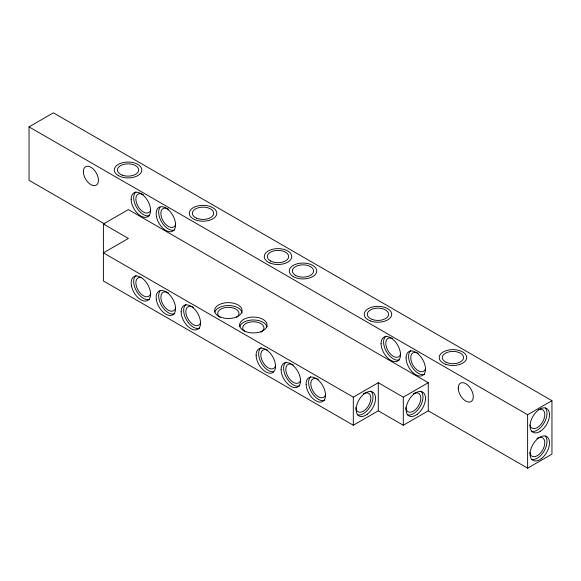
<?xml version="1.0" encoding="UTF-8"?>
<svg xmlns="http://www.w3.org/2000/svg" width="581" height="581" viewBox="0 0 581 581"><rect width="100%" height="100%" fill="white"/><g stroke="black" fill="none" stroke-linecap="round" stroke-linejoin="round"><path stroke-width="0.87" d="M104.921 224.128L29.05 180.321L29.05 126.883L53.379 112.83L551.95 400.679L551.95 454.117L527.621 468.17L428.277 410.818L403.287 425.241L378.296 410.818L353.306 425.241L103.396 280.957L103.396 252.866L128.386 238.435L103.396 224.005L103.396 252.103M103.396 224.005L128.386 209.574L428.277 382.719L428.277 410.818M103.396 252.866L353.306 397.15L378.296 382.719L403.287 397.15L428.277 382.719M29.05 126.883L527.621 414.725L551.95 400.679M527.621 414.725L527.621 468.17M403.287 397.15L403.287 425.241M378.296 382.719L378.296 410.818M353.306 397.15L353.306 425.241M538.347 409.707A10.64 6.144 -60 0 1 544.796 414.812A10.64 6.144 -60 0 1 537.948 427.195A10.64 6.144 -60 0 1 529.908 424.958M538.848 437.616A10.64 6.144 -60 0 1 544.767 443.514A10.64 6.144 -60 0 1 537.44 455.613A10.64 6.144 -60 0 1 529.821 452.526M536.888 438.568A10.64 6.144 -60 0 1 538.202 437.863M545.305 407.964A13.748 7.938 -60 0 1 544.063 423.041A13.748 7.938 -60 0 1 531.6 431.313M545.305 436.062A13.748 7.938 -60 0 1 544.063 451.139A13.748 7.938 -60 0 1 531.6 459.411M363.292 393.845A10.64 6.144 -60 0 1 370.816 397.941A10.64 6.144 -60 0 1 363.728 410.956A10.64 6.144 -60 0 1 355.797 407.615M370.838 391.1A13.748 7.938 -60 0 1 370.351 406.177A13.748 7.938 -60 0 1 357.591 414.914M150.726 293.282A10.64 6.144 60 0 1 138.271 290.515A10.64 6.144 60 0 1 141.176 277.522M175.651 307.981A10.64 6.144 60 0 1 167.074 309.339A10.64 6.144 60 0 1 160.886 296.448A10.64 6.144 60 0 1 168.381 292.846M200.641 322.411A10.64 6.144 60 0 1 192.064 323.77A10.64 6.144 60 0 1 185.876 310.879A10.64 6.144 60 0 1 193.371 307.276M199.624 328.171A13.748 7.938 60 0 1 186.501 319.928A13.748 7.938 60 0 1 185.927 304.451M174.634 313.74A13.748 7.938 60 0 1 161.816 306.02A13.748 7.938 60 0 1 160.421 290.5M149.491 299.368A13.748 7.938 60 0 1 136.375 290.827A13.748 7.938 60 0 1 136.077 275.488M275.619 365.696A10.64 6.144 60 0 1 267.253 367.214A10.64 6.144 60 0 1 260.825 354.65A10.64 6.144 60 0 1 267.696 350.212M300.609 380.119A10.64 6.144 60 0 1 292.032 381.477A10.64 6.144 60 0 1 285.837 368.594A10.64 6.144 60 0 1 293.34 364.984M325.6 394.55A10.64 6.144 60 0 1 317.023 395.908A10.64 6.144 60 0 1 310.835 383.017A10.64 6.144 60 0 1 318.33 379.415M324.837 400.2A13.748 7.938 60 0 1 311.699 392.487A13.748 7.938 60 0 1 310.668 376.771M299.585 385.878A13.748 7.938 60 0 1 286.462 377.643A13.748 7.938 60 0 1 285.896 362.159M273.578 371.731A13.748 7.938 60 0 1 260.905 362.181A13.748 7.938 60 0 1 261.174 347.532M220.199 317.422A10.64 6.144 0 0 1 221.049 309.005A10.64 6.144 0 0 1 235.654 309.005A10.64 6.144 0 0 1 236.503 317.422M244.18 331.025A10.64 6.144 0 0 1 247.15 322.905A10.64 6.144 0 0 1 261.428 323.907A10.64 6.144 0 0 1 260.942 332.201M239.757 326.696A13.748 7.938 0 0 1 253.643 319.964A13.748 7.938 0 0 1 267.006 327.038M214.817 312.084A13.748 7.938 0 0 1 228.972 305.548A13.748 7.938 0 0 1 242.045 312.789M413.273 393.845A10.64 6.144 -60 0 1 420.797 397.941A10.64 6.144 -60 0 1 413.716 410.956A10.64 6.144 -60 0 1 405.778 407.615M420.847 391.122A13.748 7.938 -60 0 1 420.31 406.221A13.748 7.938 -60 0 1 407.542 414.907M150.661 209.806A10.64 6.144 60 0 1 142.084 211.164A10.64 6.144 60 0 1 135.896 198.274A10.64 6.144 60 0 1 143.391 194.671M149.644 215.566A13.748 7.938 60 0 1 136.52 207.33A13.748 7.938 60 0 1 135.947 191.846M175.651 224.23A10.64 6.144 60 0 1 167.074 225.588A10.64 6.144 60 0 1 160.886 212.704A10.64 6.144 60 0 1 168.381 209.095M174.445 230.061A13.748 7.938 60 0 1 161.954 222.494A13.748 7.938 60 0 1 160.087 207.148M425.561 368.521A10.64 6.144 60 0 1 416.984 369.872A10.64 6.144 60 0 1 410.796 356.988A10.64 6.144 60 0 1 418.291 353.379M424.544 374.28A13.748 7.938 60 0 1 411.421 366.037A13.748 7.938 60 0 1 410.847 350.554M400.57 354.09A10.64 6.144 60 0 1 392.211 355.608A10.64 6.144 60 0 1 385.777 343.044A10.64 6.144 60 0 1 392.647 338.607M399.554 359.85A13.748 7.938 60 0 1 386.43 351.614A13.748 7.938 60 0 1 385.857 336.13M293.369 276.658A13.748 7.938 0 0 0 316.311 272.976A13.748 7.938 0 0 0 299.309 263.346A13.748 7.938 0 0 0 293.369 276.658M269.911 262.982A13.748 7.938 0 0 0 291.677 257.405A13.748 7.938 0 0 0 272.424 249.314A13.748 7.938 0 0 0 269.911 262.982M194.359 219.436A13.748 7.938 0 0 0 216.604 214.534A13.748 7.938 0 0 0 198.128 205.863A13.748 7.938 0 0 0 194.359 219.436M118.335 175.607A13.748 7.938 0 0 0 141.336 172.049A13.748 7.938 0 0 0 124.501 162.324A13.748 7.938 0 0 0 118.335 175.607M370.547 320.959A13.748 7.938 0 0 0 391.703 314.648A13.748 7.938 0 0 0 371.658 307.226A13.748 7.938 0 0 0 370.547 320.959M445.482 364.229A13.748 7.938 0 0 0 466.674 357.961A13.748 7.938 0 0 0 446.673 350.503A13.748 7.938 0 0 0 445.482 364.229M540.519 431.146A13.748 7.938 -60 0 0 547.81 409.409A13.748 7.938 -60 0 0 531.027 420.564A13.748 7.938 -60 0 0 540.519 431.146M541.354 458.641A13.748 7.938 -60 0 0 547.309 437.021A13.748 7.938 -60 0 0 530.693 449.752A13.748 7.938 -60 0 0 541.354 458.641M295.468 275.336A10.64 6.144 0 0 0 313.275 272.583A10.64 6.144 0 0 0 300.239 265.059A10.64 6.144 0 0 0 295.468 275.336M270.593 260.978A10.64 6.144 0 0 0 288.329 258.066A10.64 6.144 0 0 0 275.096 250.658A10.64 6.144 0 0 0 270.593 260.978M196.69 218.216A10.64 6.144 0 0 0 213.605 213.982A10.64 6.144 0 0 0 198.796 207.642A10.64 6.144 0 0 0 196.69 218.216M122.409 175.201A10.64 6.144 0 0 0 138.692 170.211A10.64 6.144 0 0 0 123.07 164.568A10.64 6.144 0 0 0 122.409 175.201M372.646 319.601A10.64 6.144 0 0 0 388.609 314.277A10.64 6.144 0 0 0 372.646 308.954A10.64 6.144 0 0 0 372.646 319.601M446.208 362.319A10.64 6.144 0 0 0 463.449 358.557A10.64 6.144 0 0 0 449.178 351.817A10.64 6.144 0 0 0 446.208 362.319M131.161 199.196A13.748 7.938 60 0 0 145.744 217.33A13.748 7.938 60 0 0 145.744 197.896A13.748 7.938 60 0 0 131.161 199.196M83.373 171.606A10.64 6.144 60 0 0 94.667 185.651A10.64 6.144 60 0 0 94.667 170.596A10.64 6.144 60 0 0 83.373 171.606M156.427 216.415A13.748 7.938 60 0 0 172.579 231.238A13.748 7.938 60 0 0 168.621 210.053A13.748 7.938 60 0 0 156.427 216.415M458.242 388.035A10.64 6.144 60 0 0 469.528 402.074A10.64 6.144 60 0 0 469.528 387.026A10.64 6.144 60 0 0 458.242 388.035M406.061 357.911A13.748 7.938 60 0 0 420.644 376.045A13.748 7.938 60 0 0 420.644 356.603A13.748 7.938 60 0 0 406.061 357.911M381.071 343.48A13.748 7.938 60 0 0 395.654 361.622A13.748 7.938 60 0 0 395.654 342.18A13.748 7.938 60 0 0 381.071 343.48M417.281 414.209A13.748 7.938 -60 0 0 423.353 392.567A13.748 7.938 -60 0 0 406.722 405.168A13.748 7.938 -60 0 0 417.281 414.209M219.502 316.652A13.748 7.938 0 0 0 241.885 311.968A13.748 7.938 0 0 0 223.663 303.115A13.748 7.938 0 0 0 219.502 316.652M244.739 331.192A13.748 7.938 0 0 0 266.926 326.217A13.748 7.938 0 0 0 248.363 317.611A13.748 7.938 0 0 0 244.739 331.192M367.337 414.18A13.748 7.938 -60 0 0 373.351 392.553A13.748 7.938 -60 0 0 356.727 405.211A13.748 7.938 -60 0 0 367.337 414.18M256.127 355.594A13.748 7.938 60 0 0 271.073 373.176A13.748 7.938 60 0 0 270.318 353.321A13.748 7.938 60 0 0 256.127 355.594M281.11 369.516A13.748 7.938 60 0 0 295.693 387.65A13.748 7.938 60 0 0 295.693 368.209A13.748 7.938 60 0 0 281.11 369.516M306.107 384.339A13.748 7.938 60 0 0 320.973 402.045A13.748 7.938 60 0 0 320.378 382.276A13.748 7.938 60 0 0 306.107 384.339M181.141 311.801A13.748 7.938 60 0 0 195.724 329.935A13.748 7.938 60 0 0 195.724 310.494A13.748 7.938 60 0 0 181.141 311.801M156.304 299.404A13.748 7.938 60 0 0 172.121 315.185A13.748 7.938 60 0 0 169.194 294.356A13.748 7.938 60 0 0 156.304 299.404M131.444 285.787A13.748 7.938 60 0 0 147.618 300.537A13.748 7.938 60 0 0 143.587 279.338A13.748 7.938 60 0 0 131.444 285.787"/></g></svg>
